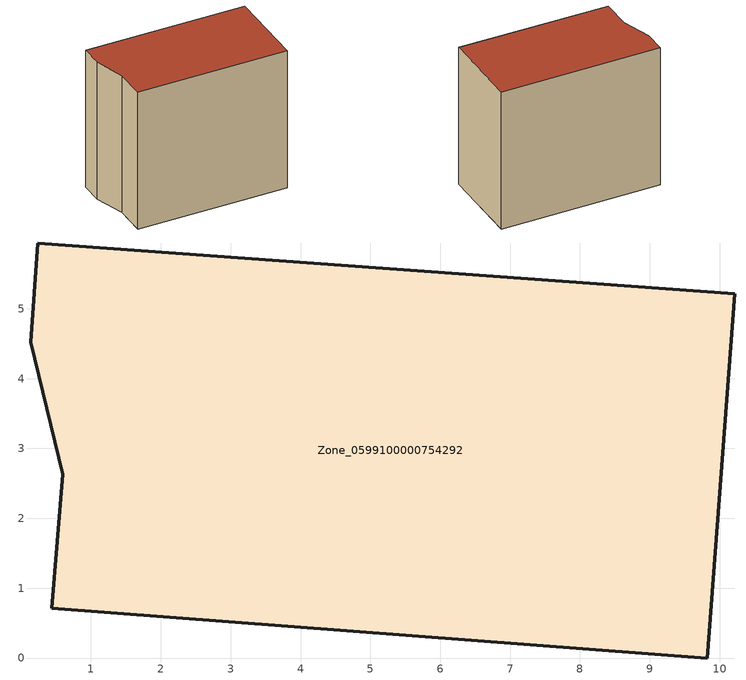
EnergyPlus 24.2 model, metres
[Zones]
Zone_0599100000754292
 floor ground (C_G): 0.14,4.52 0.24,5.94 10.22,5.21 9.83,0 0.44,0.71 0.59,2.63 z0
 wall outside (C_F): 9.83,0 10.22,5.21 0.24,5.94 0.14,4.52 0.59,2.63 0.44,0.71 9.83,0 z0:9.06
 roof outside (C_R): 0.44,0.71 9.83,0 10.22,5.21 0.24,5.94 0.14,4.52 0.59,2.63 z9.06
[BUILDING]
Pand.0599100000754292: North Axis=0; Terrain=City; Loads Convergence Tolerance Value=0.04; Temperature Convergence Tolerance Value=0.4; Solar Distribution=FullExterior; Maximum Number of Warmup Days=25; Minimum Number of Warmup Days=1
[Site:Location]
Rotterdam.The.Hague.AP_ZH_NLD Design_Conditions: Latitude=51.96; Longitude=4.45; Time Zone=1; Elevation=-4.5
[SITE:GROUNDTEMPERATURE:BUILDINGSURFACE]
18, 18, 18, 18, 18, 18, 18, 18, 18, 18, 18, 18
[MATERIAL] Thermal Absorptance=0.9; Solar Absorptance=0.7; Visible Absorptance=0.7
Name | Roughness | Thickness | Conductivity | Density | Specific Heat
G.TI.2006-2014 | MediumSmooth | 0.15 | 0.06 | 540 | 1210
F.TI.2006-2014 | Rough | 0.3 | 0.12 | 1920 | 840
R.TI.2006-2014 | MediumRough | 0.2 | 0.08 | 1500 | 1000
[CONSTRUCTION]
C_G: G.TI.2006-2014
C_F: F.TI.2006-2014
C_R: R.TI.2006-2014
[ZONE]
Zone_0599100000754292: Type=1; Multiplier=1; Ceiling Height=Autocalculate; Volume=Autocalculate; Floor Area=autocalculate; Part of Total Floor Area=Yes
[ZONEINFILTRATION:DESIGNFLOWRATE]
Infil_Zone_0599100000754292: Zone or ZoneList or Space or SpaceList=Zone_0599100000754292; Schedule=AlwaysOn; Design Flow Rate Calculation Method=Flow/Area; Flow Rate per Floor Area=0.0015; Constant Term Coefficient=1; Temperature Term Coefficient=0; Velocity Term Coefficient=0; Velocity Squared Term Coefficient=0
[HVACTEMPLATE:ZONE:IDEALLOADSAIRSYSTEM]
Zone_0599100000754292: Maximum Heating Supply Air Temperature=50; Minimum Cooling Supply Air Temperature=13; Maximum Heating Supply Air Humidity Ratio=0.0156; Minimum Cooling Supply Air Humidity Ratio=0.0077; Heating Limit=NoLimit; Cooling Limit=NoLimit; Dehumidification Control Type=ConstantSensibleHeatRatio; Cooling Sensible Heat Ratio=0.7; Dehumidification Setpoint=60; Humidification Control Type=None; Humidification Setpoint=30; Outdoor Air Method=None; Outdoor Air Flow Rate per Person=0.00944; Outdoor Air Flow Rate per Zone Floor Area=0; Outdoor Air Flow Rate per Zone=0; Demand Controlled Ventilation Type=None; Outdoor Air Economizer Type=NoEconomizer; Heat Recovery Type=None; Sensible Heat Recovery Effectiveness=0.7; Latent Heat Recovery Effectiveness=0.65
[ZONECONTROL:THERMOSTAT]
ThermostatControl_Zone_0599100000754292: Zone or ZoneList=Zone_0599100000754292; Control Type Schedule=DualSetpointControlType; Control 1=Thermostat_Zone_0599100000754292; Temperature Difference Between Cutout And Setpoint=0
[THERMOSTATSETPOINT:DUALSETPOINT]
Thermostat_Zone_0599100000754292: Heating Setpoint Temperature Schedule=HeatingSetpoint_Zone_0599100000754292; Cooling Setpoint Temperature Schedule=CoolingSetpoint_Zone_0599100000754292
[SCHEDULE:COMPACT]
HeatingSetpoint_Zone_0599100000754292: Through: 12/31, For: AllDays, Until: 24:00, 21
CoolingSetpoint_Zone_0599100000754292: Through: 12/31, For: AllDays, Until: 24:00, 24
DualSetpointControlType: Through: 12/31, For: AllDays, Until: 24:00, 4
AlwaysOn: Through: 12/31, For: AllDays, Until: 24:00, 1
